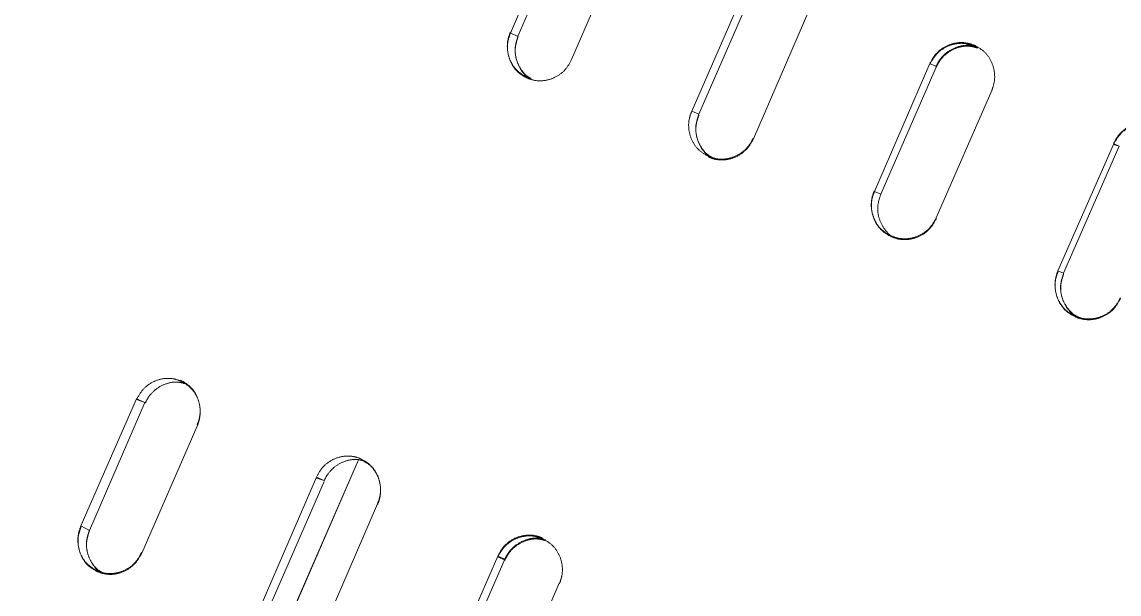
# Model space of a CAD drawing. Header units: millimetres. Extents: x -71377 to 516042, y -145869 to 441446.
# Drawn here: x 177561.1 to 177719.3, y 172318.5 to 172401 of the extents above; entities that cross this region are included whole.
import ezdxf

# ---------------------------------------------------------------- set-up
doc = ezdxf.new("R2010")
doc.units = ezdxf.units.MM
doc.header["$LTSCALE"] = 1000
doc.linetypes.add('IMPORT-DASHEDX2 _4_', pattern=[152.4, 101.6, -50.8])
for name, color, linetype, lineweight in [('05', 5, 'IMPORT-DASHEDX2 _4_', 5), ('06', 6, 'Continuous', 5), ('조경라인_dwg', 8, 'Continuous', 5)]:
    doc.layers.add(name, color=color, linetype=linetype, lineweight=lineweight)

# ---------------------------------------------------------------- blocks, each defined once
blk = doc.blocks.new('조경라인_dwg-6847807-지반층 배치도')
at = {"layer": '05'}
for p, q in [((177648.37, 172414.04), (177640.39, 172395.59)), ((177674.57, 172402.62), (177666.6, 172384.17)), ((177700.95, 172391.12), (177692.95, 172372.79)), ((177586.41, 172342.76), (177578.42, 172324.42)), ((177612.41, 172331.53), (177604.43, 172313.08)), ((177630.77, 172323.42), (177629.75, 172323.87)), ((177638.61, 172320.11), (177630.64, 172301.66))]:
    blk.add_line(p, q, dxfattribs=at)
at = {"layer": '05', "flags": 128}
for points in [[(177632.68, 172399.06), (177640.67, 172417.39), (177639.55, 172417.88), (177631.57, 172399.43), (177632.7, 172398.94)], [(177692.92, 172394.62), (177692.01, 172395.02), (177684.03, 172376.57), (177684.95, 172376.17), (177692.94, 172394.5)], [(177719.3, 172383.12), (177711.31, 172364.79), (177710.5, 172365.14), (177718.5, 172383.36), (177719.3, 172383.12), (177718.49, 172383.48)], [(177578.88, 172346.15), (177570.9, 172327.7), (177569.66, 172328.35), (177577.65, 172346.68), (177578.88, 172346.15), (177577.66, 172346.57)], [(177597.91, 172310.81), (177609.65, 172337.9), (177597.89, 172310.92)], [(177603.61, 172335.26), (177604.72, 172334.89), (177603.59, 172335.38), (177595.62, 172316.93), (177596.74, 172316.44), (177604.73, 172334.77)], [(177622.76, 172305.2), (177630.75, 172323.54), (177629.73, 172323.98), (177621.76, 172305.53), (177622.78, 172305.09)]]:
    blk.add_lwpolyline(points, dxfattribs=at)
blk.add_lwpolyline([(177666.71, 172406.04), (177665.69, 172406.49), (177657.7, 172388.15), (177658.72, 172387.71)], close=True, dxfattribs=at)
at = {"layer": '05'}
for points, knots in [([(177633.97, 172393.04), (177633.49, 172393.31), (177632.55, 172393.84), (177631.57, 172395.21), (177631.08, 172396.81), (177631.11, 172398.33), (177631.43, 172399.2), (177631.56, 172399.55)], [0, 0, 0, 0, 0.21469, 0.429382, 0.644075, 0.858772, 1, 1, 1, 1]), ([(177633.98, 172392.93), (177633.51, 172393.19), (177632.56, 172393.73), (177631.59, 172395.09), (177631.1, 172396.69), (177631.13, 172398.21), (177631.45, 172399.09), (177631.57, 172399.43)], [0, 0, 0, 0, 0.21469, 0.429382, 0.644075, 0.858772, 1, 1, 1, 1]), ([(177632.68, 172399.06), (177632.51, 172398.52), (177632.16, 172397.45), (177632.31, 172395.74), (177632.99, 172394.23), (177633.82, 172393.26), (177634.43, 172392.93), (177634.56, 172392.86)], [0, 0, 0, 0, 0.233908, 0.467812, 0.701717, 0.935624, 1, 1, 1, 1]), ([(177632.7, 172398.94), (177632.52, 172398.41), (177632.17, 172397.33), (177632.33, 172395.63), (177633, 172394.11), (177633.84, 172393.15), (177634.44, 172392.82), (177634.57, 172392.75)], [0, 0, 0, 0, 0.233908, 0.467812, 0.701717, 0.935624, 1, 1, 1, 1]), ([(177692.01, 172395.02), (177692.28, 172395.51), (177692.83, 172396.5), (177694.2, 172397.54), (177695.78, 172398.08), (177697.28, 172398.08), (177698.13, 172397.78), (177698.47, 172397.66)], [0, 0, 0, 0, 0.214695, 0.429387, 0.644079, 0.858774, 1, 1, 1, 1]), ([(177692.02, 172394.9), (177692.3, 172395.4), (177692.85, 172396.38), (177694.21, 172397.42), (177695.8, 172397.97), (177697.29, 172397.97), (177698.15, 172397.66), (177698.49, 172397.54)], [0, 0, 0, 0, 0.214695, 0.429387, 0.644079, 0.858774, 1, 1, 1, 1]), ([(177698.9, 172397.38), (177698.53, 172397.49), (177697.64, 172397.76), (177696.13, 172397.55), (177694.62, 172396.83), (177693.52, 172395.77), (177693.09, 172394.95), (177692.92, 172394.62)], [0, 0, 0, 0, 0.158727, 0.388721, 0.618715, 0.848706, 1, 1, 1, 1]), ([(177698.91, 172397.26), (177698.55, 172397.37), (177697.66, 172397.64), (177696.15, 172397.43), (177694.63, 172396.72), (177693.54, 172395.66), (177693.11, 172394.83), (177692.94, 172394.5)], [0, 0, 0, 0, 0.158727, 0.388721, 0.618715, 0.848706, 1, 1, 1, 1]), ([(177698.47, 172397.66), (177698.95, 172397.39), (177699.91, 172396.85), (177700.91, 172395.47), (177701.41, 172393.87), (177701.39, 172392.35), (177701.07, 172391.47), (177700.95, 172391.12)], [0, 0, 0, 0, 0.214693, 0.429386, 0.64408, 0.858771, 1, 1, 1, 1]), ([(177640.39, 172395.59), (177640.12, 172395.09), (177639.57, 172394.11), (177638.21, 172393.06), (177636.64, 172392.52), (177635.16, 172392.51), (177634.32, 172392.81), (177633.98, 172392.93)], [0, 0, 0, 0, 0.214695, 0.429386, 0.644079, 0.858773, 1, 1, 1, 1]), ([(177660.14, 172381.64), (177659.66, 172381.9), (177658.71, 172382.44), (177657.72, 172383.81), (177657.22, 172385.41), (177657.25, 172386.93), (177657.57, 172387.81), (177657.7, 172388.15)], [0, 0, 0, 0, 0.214691, 0.429382, 0.644075, 0.858772, 1, 1, 1, 1]), ([(177658.72, 172387.71), (177658.54, 172387.17), (177658.19, 172386.1), (177658.36, 172384.39), (177659.04, 172382.87), (177659.9, 172381.89), (177660.52, 172381.55), (177660.67, 172381.47)], [0, 0, 0, 0, 0.231854, 0.463704, 0.695555, 0.927408, 1, 1, 1, 1]), ([(177658.74, 172387.59), (177658.56, 172387.06), (177658.21, 172385.98), (177658.37, 172384.28), (177659.05, 172382.76), (177659.91, 172381.78), (177660.54, 172381.44), (177660.69, 172381.36)], [0, 0, 0, 0, 0.231854, 0.463704, 0.695555, 0.927408, 1, 1, 1, 1]), ([(177718.49, 172383.48), (177718.76, 172383.97), (177719.31, 172384.96), (177720.68, 172385.99), (177722.27, 172386.53), (177723.78, 172386.53), (177724.64, 172386.23), (177724.98, 172386.1)], [0, 0, 0, 0, 0.214695, 0.429386, 0.644079, 0.858774, 1, 1, 1, 1]), ([(177718.5, 172383.36), (177718.78, 172383.86), (177719.33, 172384.84), (177720.7, 172385.88), (177722.29, 172386.42), (177723.79, 172386.42), (177724.65, 172386.11), (177724.99, 172385.99)], [0, 0, 0, 0, 0.214695, 0.429386, 0.644079, 0.858774, 1, 1, 1, 1]), ([(177666.58, 172384.28), (177666.31, 172383.79), (177665.76, 172382.8), (177664.39, 172381.76), (177662.81, 172381.22), (177661.32, 172381.21), (177660.48, 172381.52), (177660.14, 172381.64)], [0, 0, 0, 0, 0.214695, 0.429387, 0.644079, 0.858773, 1, 1, 1, 1]), ([(177666.6, 172384.17), (177666.32, 172383.67), (177665.77, 172382.69), (177664.41, 172381.65), (177662.83, 172381.1), (177661.34, 172381.1), (177660.49, 172381.4), (177660.15, 172381.52)], [0, 0, 0, 0, 0.214695, 0.429387, 0.644079, 0.858773, 1, 1, 1, 1]), ([(177686.49, 172370.15), (177686.01, 172370.42), (177685.05, 172370.96), (177684.05, 172372.34), (177683.55, 172373.94), (177683.57, 172375.46), (177683.89, 172376.34), (177684.02, 172376.68)], [0, 0, 0, 0, 0.214691, 0.429382, 0.644075, 0.858772, 1, 1, 1, 1]), ([(177686.5, 172370.04), (177686.02, 172370.31), (177685.06, 172370.85), (177684.07, 172372.22), (177683.56, 172373.82), (177683.59, 172375.35), (177683.91, 172376.22), (177684.03, 172376.57)], [0, 0, 0, 0, 0.214691, 0.429382, 0.644075, 0.858772, 1, 1, 1, 1]), ([(177684.95, 172376.17), (177684.78, 172375.63), (177684.42, 172374.56), (177684.59, 172372.85), (177685.28, 172371.33), (177686.16, 172370.33), (177686.82, 172369.98), (177686.98, 172369.89)], [0, 0, 0, 0, 0.2298627, 0.4597212, 0.6895803, 0.9194426, 1, 1, 1, 1]), ([(177692.95, 172372.79), (177692.68, 172372.29), (177692.13, 172371.31), (177690.76, 172370.27), (177689.18, 172369.73), (177687.68, 172369.73), (177686.83, 172370.03), (177686.49, 172370.15)], [0, 0, 0, 0, 0.214695, 0.429386, 0.644079, 0.858773, 1, 1, 1, 1]), ([(177692.97, 172372.67), (177692.7, 172372.18), (177692.15, 172371.19), (177690.78, 172370.15), (177689.19, 172369.61), (177687.7, 172369.61), (177686.84, 172369.92), (177686.5, 172370.04)], [0, 0, 0, 0, 0.214695, 0.429386, 0.644079, 0.858773, 1, 1, 1, 1]), ([(177712.99, 172358.6), (177712.51, 172358.87), (177711.54, 172359.41), (177710.54, 172360.79), (177710.03, 172362.4), (177710.06, 172363.92), (177710.37, 172364.8), (177710.5, 172365.14)], [0, 0, 0, 0, 0.214691, 0.429382, 0.644075, 0.858772, 1, 1, 1, 1]), ([(177713.01, 172358.49), (177712.53, 172358.76), (177711.56, 172359.3), (177710.56, 172360.68), (177710.05, 172362.28), (177710.07, 172363.81), (177710.39, 172364.68), (177710.51, 172365.03)], [0, 0, 0, 0, 0.214691, 0.429382, 0.644075, 0.858772, 1, 1, 1, 1]), ([(177711.31, 172364.79), (177711.13, 172364.25), (177710.78, 172363.18), (177710.96, 172361.47), (177711.65, 172359.94), (177712.56, 172358.93), (177713.23, 172358.57), (177713.42, 172358.47)], [0, 0, 0, 0, 0.227928, 0.455852, 0.683777, 0.911704, 1, 1, 1, 1]), ([(177711.32, 172364.67), (177711.15, 172364.14), (177710.8, 172363.06), (177710.97, 172361.35), (177711.67, 172359.83), (177712.57, 172358.82), (177713.25, 172358.46), (177713.43, 172358.36)], [0, 0, 0, 0, 0.227928, 0.455852, 0.683777, 0.911704, 1, 1, 1, 1]), ([(177719.49, 172361.23), (177719.21, 172360.73), (177718.66, 172359.74), (177717.29, 172358.71), (177715.7, 172358.17), (177714.19, 172358.17), (177713.33, 172358.48), (177712.99, 172358.6)], [0, 0, 0, 0, 0.214695, 0.429386, 0.644078, 0.858773, 1, 1, 1, 1]), ([(177719.5, 172361.11), (177719.23, 172360.62), (177718.68, 172359.63), (177717.31, 172358.59), (177715.71, 172358.06), (177714.21, 172358.06), (177713.35, 172358.36), (177713.01, 172358.49)], [0, 0, 0, 0, 0.214695, 0.429386, 0.644078, 0.858773, 1, 1, 1, 1]), ([(177577.66, 172346.57), (177577.94, 172347.06), (177578.48, 172348.05), (177579.83, 172349.1), (177581.39, 172349.65), (177582.86, 172349.66), (177583.7, 172349.37), (177584.03, 172349.25)], [0, 0, 0, 0, 0.214692, 0.429386, 0.644079, 0.858773, 1, 1, 1, 1]), ([(177584.6, 172348.87), (177584.3, 172348.96), (177583.49, 172349.2), (177582.06, 172348.97), (177580.57, 172348.25), (177579.48, 172347.19), (177579.06, 172346.36), (177578.89, 172346.03)], [0, 0, 0, 0, 0.1359502, 0.3721691, 0.608389, 0.8446109, 1, 1, 1, 1]), ([(177584.02, 172349.36), (177584.49, 172349.1), (177585.43, 172348.57), (177586.39, 172347.2), (177586.88, 172345.61), (177586.84, 172344.09), (177586.52, 172343.22), (177586.4, 172342.87)], [0, 0, 0, 0, 0.214692, 0.429385, 0.644077, 0.858772, 1, 1, 1, 1]), ([(177584.03, 172349.25), (177584.5, 172348.98), (177585.44, 172348.45), (177586.41, 172347.09), (177586.89, 172345.5), (177586.86, 172343.98), (177586.54, 172343.1), (177586.41, 172342.76)], [0, 0, 0, 0, 0.214692, 0.429385, 0.644077, 0.858772, 1, 1, 1, 1]), ([(177603.59, 172335.38), (177603.86, 172335.87), (177604.41, 172336.86), (177605.77, 172337.9), (177607.34, 172338.45), (177608.82, 172338.46), (177609.66, 172338.16), (177609.99, 172338.04)], [0, 0, 0, 0, 0.214692, 0.429386, 0.644078, 0.858773, 1, 1, 1, 1]), ([(177610.51, 172337.69), (177610.19, 172337.79), (177609.36, 172338.04), (177607.9, 172337.82), (177606.4, 172337.1), (177605.31, 172336.04), (177604.88, 172335.21), (177604.72, 172334.89)], [0, 0, 0, 0, 0.143788, 0.377865, 0.611942, 0.846021, 1, 1, 1, 1]), ([(177609.99, 172338.04), (177610.47, 172337.77), (177611.42, 172337.24), (177612.39, 172335.87), (177612.88, 172334.28), (177612.85, 172332.76), (177612.53, 172331.88), (177612.41, 172331.53)], [0, 0, 0, 0, 0.214692, 0.429384, 0.644077, 0.858772, 1, 1, 1, 1]), ([(177610.01, 172337.93), (177610.48, 172337.66), (177611.43, 172337.12), (177612.41, 172335.76), (177612.9, 172334.16), (177612.87, 172332.64), (177612.55, 172331.77), (177612.43, 172331.42)], [0, 0, 0, 0, 0.214692, 0.429384, 0.644077, 0.858772, 1, 1, 1, 1]), ([(177572.03, 172321.86), (177571.56, 172322.13), (177570.62, 172322.66), (177569.65, 172324.02), (177569.17, 172325.61), (177569.21, 172327.13), (177569.53, 172328), (177569.66, 172328.35)], [0, 0, 0, 0, 0.214692, 0.429385, 0.644078, 0.858772, 1, 1, 1, 1]), ([(177572.05, 172321.75), (177571.58, 172322.01), (177570.64, 172322.54), (177569.67, 172323.9), (177569.19, 172325.5), (177569.23, 172327.01), (177569.55, 172327.89), (177569.67, 172328.23)], [0, 0, 0, 0, 0.214692, 0.429385, 0.644078, 0.858772, 1, 1, 1, 1]), ([(177570.88, 172327.81), (177570.71, 172327.28), (177570.36, 172326.21), (177570.51, 172324.5), (177571.17, 172322.99), (177571.98, 172322.04), (177572.56, 172321.73), (177572.68, 172321.66)], [0, 0, 0, 0, 0.23603, 0.472056, 0.708084, 0.944111, 1, 1, 1, 1]), ([(177570.9, 172327.7), (177570.73, 172327.16), (177570.37, 172326.09), (177570.53, 172324.39), (177571.19, 172322.88), (177572, 172321.93), (177572.58, 172321.61), (177572.69, 172321.55)], [0, 0, 0, 0, 0.23603, 0.472056, 0.708084, 0.944111, 1, 1, 1, 1]), ([(177629.73, 172323.98), (177630, 172324.48), (177630.55, 172325.47), (177631.91, 172326.51), (177633.49, 172327.05), (177634.98, 172327.06), (177635.83, 172326.75), (177636.17, 172326.63)], [0, 0, 0, 0, 0.214692, 0.429386, 0.644078, 0.858773, 1, 1, 1, 1]), ([(177629.75, 172323.87), (177630.02, 172324.36), (177630.57, 172325.35), (177631.93, 172326.39), (177633.51, 172326.94), (177635, 172326.94), (177635.85, 172326.64), (177636.18, 172326.52)], [0, 0, 0, 0, 0.214692, 0.429386, 0.644078, 0.858773, 1, 1, 1, 1]), ([(177636.64, 172326.32), (177636.3, 172326.42), (177635.43, 172326.69), (177633.95, 172326.47), (177632.44, 172325.75), (177631.35, 172324.7), (177630.92, 172323.87), (177630.75, 172323.54)], [0, 0, 0, 0, 0.151373, 0.3833758, 0.6153793, 0.8473846, 1, 1, 1, 1]), ([(177636.65, 172326.21), (177636.31, 172326.31), (177635.45, 172326.57), (177633.97, 172326.36), (177632.46, 172325.64), (177631.36, 172324.58), (177630.94, 172323.75), (177630.77, 172323.42)], [0, 0, 0, 0, 0.151373, 0.3833758, 0.6153793, 0.8473846, 1, 1, 1, 1]), ([(177636.18, 172326.52), (177636.66, 172326.25), (177637.61, 172325.71), (177638.6, 172324.34), (177639.1, 172322.74), (177639.07, 172321.22), (177638.75, 172320.35), (177638.63, 172320)], [0, 0, 0, 0, 0.214692, 0.429384, 0.644077, 0.858772, 1, 1, 1, 1]), ([(177578.41, 172324.54), (177578.13, 172324.04), (177577.59, 172323.05), (177576.23, 172322.01), (177574.67, 172321.46), (177573.2, 172321.44), (177572.36, 172321.74), (177572.03, 172321.86)], [0, 0, 0, 0, 0.214695, 0.429386, 0.64408, 0.858773, 1, 1, 1, 1]), ([(177578.42, 172324.42), (177578.15, 172323.93), (177577.6, 172322.94), (177576.25, 172321.89), (177574.69, 172321.34), (177573.22, 172321.33), (177572.38, 172321.63), (177572.05, 172321.75)], [0, 0, 0, 0, 0.214695, 0.429386, 0.64408, 0.858773, 1, 1, 1, 1])]:
    blk.add_open_spline(points, degree=3, knots=knots, dxfattribs=at)
at = {"layer": '06'}
blk.add_arc((172981.49, 174827.57), 6800, 313.956972, 64.158974, dxfattribs=at)

msp = doc.modelspace()

# ---------------------------------------------------------------- block references
at = {"layer": '조경라인_dwg', "rotation": 8.537736462515947e-07}
msp.add_blockref('조경라인_dwg-6847807-지반층 배치도', (0, 0), dxfattribs=at)

doc.saveas('drawing.dxf')
